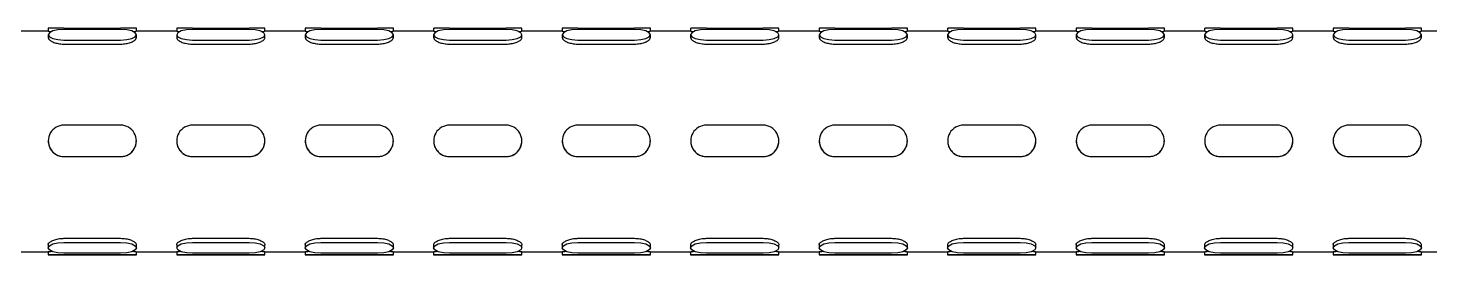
# Model space of a CAD drawing. Extents: x 0 to 951, y -2 to 427.
# Drawn here: x 181.57 to 209.39, y 245.29 to 249.79 of the extents above; entities that cross this region are included whole.
import ezdxf

# ---------------------------------------------------------------- set-up
doc = ezdxf.new("R2010")
doc.units = 0
doc.header["$LTSCALE"] = 23.1
doc.header["$MEASUREMENT"] = 0
doc.layers.get('0').update_dxf_attribs({"linetype": 'CONTINUOUS'})

msp = doc.modelspace()

# ---------------------------------------------------------------- linework, layer by layer
at = {"color": 7, "linetype": 'Continuous', "lineweight": 25}
for p, q in [((181.973, 249.73), (181.165, 249.73)), ((181.969, 249.793), (181.969, 249.729)), ((181.969, 249.661), (181.969, 249.602)), ((182.282, 249.794), (183.407, 249.794)), ((183.407, 249.766), (182.282, 249.766)), ((182.282, 249.556), (183.407, 249.556)), ((184.523, 249.73), (183.715, 249.73)), ((183.719, 249.729), (183.719, 249.793)), ((183.719, 249.602), (183.719, 249.661)), ((184.519, 249.793), (184.519, 249.729)), ((184.519, 249.661), (184.519, 249.602)), ((184.832, 249.794), (185.957, 249.794)), ((185.957, 249.766), (184.832, 249.766)), ((184.832, 249.556), (185.957, 249.556)), ((187.073, 249.73), (186.265, 249.73)), ((186.269, 249.729), (186.269, 249.793)), ((186.269, 249.602), (186.269, 249.661)), ((187.069, 249.793), (187.069, 249.729)), ((187.069, 249.661), (187.069, 249.602)), ((187.382, 249.794), (188.507, 249.794)), ((188.507, 249.766), (187.382, 249.766)), ((187.382, 249.556), (188.507, 249.556)), ((189.623, 249.73), (188.815, 249.73)), ((188.819, 249.729), (188.819, 249.793)), ((188.819, 249.602), (188.819, 249.661)), ((189.619, 249.793), (189.619, 249.729)), ((189.619, 249.661), (189.619, 249.602)), ((189.932, 249.794), (191.057, 249.794)), ((191.057, 249.766), (189.932, 249.766)), ((189.932, 249.556), (191.057, 249.556)), ((192.173, 249.73), (191.365, 249.73)), ((191.369, 249.729), (191.369, 249.793)), ((191.369, 249.602), (191.369, 249.661)), ((192.169, 249.793), (192.169, 249.729)), ((192.169, 249.661), (192.169, 249.602)), ((192.482, 249.794), (193.607, 249.794)), ((193.607, 249.766), (192.482, 249.766)), ((192.482, 249.556), (193.607, 249.556)), ((194.723, 249.73), (193.915, 249.73)), ((193.919, 249.729), (193.919, 249.793)), ((193.919, 249.602), (193.919, 249.661)), ((194.719, 249.793), (194.719, 249.729)), ((194.719, 249.661), (194.719, 249.602)), ((195.032, 249.794), (196.157, 249.794)), ((196.157, 249.766), (195.032, 249.766)), ((195.032, 249.556), (196.157, 249.556)), ((197.273, 249.73), (196.465, 249.73)), ((196.469, 249.729), (196.469, 249.793)), ((196.469, 249.602), (196.469, 249.661)), ((197.269, 249.793), (197.269, 249.729)), ((197.269, 249.661), (197.269, 249.602)), ((197.582, 249.794), (198.707, 249.794)), ((198.707, 249.766), (197.582, 249.766)), ((197.582, 249.556), (198.707, 249.556)), ((199.823, 249.73), (199.015, 249.73)), ((199.019, 249.729), (199.019, 249.793)), ((199.019, 249.602), (199.019, 249.661)), ((199.819, 249.793), (199.819, 249.729)), ((199.819, 249.661), (199.819, 249.602)), ((200.132, 249.794), (201.257, 249.794)), ((201.257, 249.766), (200.132, 249.766)), ((200.132, 249.556), (201.257, 249.556)), ((202.373, 249.73), (201.565, 249.73)), ((201.569, 249.729), (201.569, 249.793)), ((201.569, 249.602), (201.569, 249.661)), ((202.369, 249.793), (202.369, 249.729)), ((202.369, 249.661), (202.369, 249.602)), ((202.682, 249.794), (203.807, 249.794)), ((203.807, 249.766), (202.682, 249.766)), ((202.682, 249.556), (203.807, 249.556)), ((204.923, 249.73), (204.115, 249.73)), ((204.119, 249.729), (204.119, 249.793)), ((204.119, 249.602), (204.119, 249.661)), ((204.919, 249.793), (204.919, 249.729)), ((204.919, 249.661), (204.919, 249.602)), ((205.232, 249.794), (206.357, 249.794)), ((206.357, 249.766), (205.232, 249.766)), ((205.232, 249.556), (206.357, 249.556)), ((207.473, 249.73), (206.665, 249.73)), ((206.669, 249.729), (206.669, 249.793)), ((206.669, 249.602), (206.669, 249.661)), ((207.469, 249.793), (207.469, 249.729)), ((207.469, 249.661), (207.469, 249.602)), ((207.782, 249.794), (208.907, 249.794)), ((208.907, 249.766), (207.782, 249.766)), ((207.782, 249.556), (208.907, 249.556)), ((210.023, 249.73), (209.215, 249.73)), ((209.219, 249.729), (209.219, 249.793)), ((209.219, 249.602), (209.219, 249.661)), ((182.282, 249.476), (183.407, 249.476)), ((184.832, 249.476), (185.957, 249.476)), ((187.382, 249.476), (188.507, 249.476)), ((189.932, 249.476), (191.057, 249.476)), ((192.482, 249.476), (193.607, 249.476)), ((195.032, 249.476), (196.157, 249.476)), ((197.582, 249.476), (198.707, 249.476)), ((200.132, 249.476), (201.257, 249.476)), ((202.682, 249.476), (203.807, 249.476)), ((205.232, 249.476), (206.357, 249.476)), ((207.782, 249.476), (208.907, 249.476)), ((183.407, 247.868), (182.282, 247.868)), ((185.957, 247.868), (184.832, 247.868)), ((188.507, 247.868), (187.382, 247.868)), ((191.057, 247.868), (189.932, 247.868)), ((193.607, 247.868), (192.482, 247.868)), ((196.157, 247.868), (195.032, 247.868)), ((198.707, 247.868), (197.582, 247.868)), ((201.257, 247.868), (200.132, 247.868)), ((203.807, 247.868), (202.682, 247.868)), ((206.357, 247.868), (205.232, 247.868)), ((208.907, 247.868), (207.782, 247.868)), ((181.969, 247.555), (181.969, 247.555)), ((183.719, 247.555), (183.719, 247.555)), ((184.519, 247.555), (184.519, 247.555)), ((186.269, 247.555), (186.269, 247.555)), ((187.069, 247.555), (187.069, 247.555)), ((188.819, 247.555), (188.819, 247.555)), ((189.619, 247.555), (189.619, 247.555)), ((191.369, 247.555), (191.369, 247.555)), ((192.169, 247.555), (192.169, 247.555)), ((193.919, 247.555), (193.919, 247.555)), ((194.719, 247.555), (194.719, 247.555)), ((196.469, 247.555), (196.469, 247.555)), ((197.269, 247.555), (197.269, 247.555)), ((199.019, 247.555), (199.019, 247.555)), ((199.819, 247.555), (199.819, 247.555)), ((201.569, 247.555), (201.569, 247.555)), ((202.369, 247.555), (202.369, 247.555)), ((204.119, 247.555), (204.119, 247.555)), ((204.919, 247.555), (204.919, 247.555)), ((206.669, 247.555), (206.669, 247.555)), ((207.469, 247.555), (207.469, 247.555)), ((209.219, 247.555), (209.219, 247.555)), ((182.282, 247.243), (183.407, 247.243)), ((182.282, 247.242), (183.407, 247.242)), ((184.832, 247.243), (185.957, 247.243)), ((184.832, 247.242), (185.957, 247.242)), ((187.382, 247.243), (188.507, 247.243)), ((187.382, 247.242), (188.507, 247.242)), ((189.932, 247.243), (191.057, 247.243)), ((189.932, 247.242), (191.057, 247.242)), ((192.482, 247.243), (193.607, 247.243)), ((192.482, 247.242), (193.607, 247.242)), ((195.032, 247.243), (196.157, 247.243)), ((195.032, 247.242), (196.157, 247.242)), ((197.582, 247.243), (198.707, 247.243)), ((197.582, 247.242), (198.707, 247.242)), ((200.132, 247.243), (201.257, 247.243)), ((200.132, 247.242), (201.257, 247.242)), ((202.682, 247.243), (203.807, 247.243)), ((202.682, 247.242), (203.807, 247.242)), ((205.232, 247.243), (206.357, 247.243)), ((205.232, 247.242), (206.357, 247.242)), ((207.782, 247.243), (208.907, 247.243)), ((207.782, 247.242), (208.907, 247.242)), ((181.969, 245.492), (181.969, 245.433)), ((182.282, 245.621), (183.407, 245.621)), ((182.282, 245.541), (183.407, 245.541)), ((183.719, 245.433), (183.719, 245.492)), ((184.519, 245.492), (184.519, 245.433)), ((184.832, 245.621), (185.957, 245.621)), ((184.832, 245.541), (185.957, 245.541)), ((186.269, 245.433), (186.269, 245.492)), ((187.069, 245.492), (187.069, 245.433)), ((187.382, 245.621), (188.507, 245.621)), ((187.382, 245.541), (188.507, 245.541)), ((188.819, 245.433), (188.819, 245.492)), ((189.619, 245.492), (189.619, 245.433)), ((189.932, 245.621), (191.057, 245.621)), ((189.932, 245.541), (191.057, 245.541)), ((191.369, 245.433), (191.369, 245.492)), ((192.169, 245.492), (192.169, 245.433)), ((192.482, 245.621), (193.607, 245.621)), ((192.482, 245.541), (193.607, 245.541)), ((193.919, 245.433), (193.919, 245.492)), ((194.719, 245.492), (194.719, 245.433)), ((195.032, 245.621), (196.157, 245.621)), ((195.032, 245.541), (196.157, 245.541)), ((196.469, 245.433), (196.469, 245.492)), ((197.269, 245.492), (197.269, 245.433)), ((197.582, 245.621), (198.707, 245.621)), ((197.582, 245.541), (198.707, 245.541)), ((199.019, 245.433), (199.019, 245.492)), ((199.819, 245.492), (199.819, 245.433)), ((200.132, 245.621), (201.257, 245.621)), ((200.132, 245.541), (201.257, 245.541)), ((201.569, 245.433), (201.569, 245.492)), ((202.369, 245.492), (202.369, 245.433)), ((202.682, 245.621), (203.807, 245.621)), ((202.682, 245.541), (203.807, 245.541)), ((204.119, 245.433), (204.119, 245.492)), ((204.919, 245.492), (204.919, 245.433)), ((205.232, 245.621), (206.357, 245.621)), ((205.232, 245.541), (206.357, 245.541)), ((206.669, 245.433), (206.669, 245.492)), ((207.469, 245.492), (207.469, 245.433)), ((207.782, 245.621), (208.907, 245.621)), ((207.782, 245.541), (208.907, 245.541)), ((209.219, 245.433), (209.219, 245.492)), ((181.166, 245.355), (181.974, 245.355)), ((181.969, 245.356), (181.969, 245.293)), ((183.407, 245.324), (182.282, 245.324)), ((182.282, 245.294), (183.407, 245.294)), ((183.407, 245.291), (182.282, 245.291)), ((183.716, 245.355), (184.524, 245.355)), ((183.719, 245.293), (183.719, 245.356)), ((184.519, 245.356), (184.519, 245.293)), ((185.957, 245.324), (184.832, 245.324)), ((184.832, 245.294), (185.957, 245.294)), ((185.957, 245.291), (184.832, 245.291)), ((186.266, 245.355), (187.074, 245.355)), ((186.269, 245.293), (186.269, 245.356)), ((187.069, 245.356), (187.069, 245.293)), ((188.507, 245.324), (187.382, 245.324)), ((187.382, 245.294), (188.507, 245.294)), ((188.507, 245.291), (187.382, 245.291)), ((188.816, 245.355), (189.624, 245.355)), ((188.819, 245.293), (188.819, 245.356)), ((189.619, 245.356), (189.619, 245.293)), ((191.057, 245.324), (189.932, 245.324)), ((189.932, 245.294), (191.057, 245.294)), ((191.057, 245.291), (189.932, 245.291)), ((191.366, 245.355), (192.174, 245.355)), ((191.369, 245.293), (191.369, 245.356)), ((192.169, 245.356), (192.169, 245.293)), ((193.607, 245.324), (192.482, 245.324)), ((192.482, 245.294), (193.607, 245.294)), ((193.607, 245.291), (192.482, 245.291)), ((193.916, 245.355), (194.724, 245.355)), ((193.919, 245.293), (193.919, 245.356)), ((194.719, 245.356), (194.719, 245.293)), ((196.157, 245.324), (195.032, 245.324)), ((195.032, 245.294), (196.157, 245.294)), ((196.157, 245.291), (195.032, 245.291)), ((196.466, 245.355), (197.274, 245.355)), ((196.469, 245.293), (196.469, 245.356)), ((197.269, 245.356), (197.269, 245.293)), ((198.707, 245.324), (197.582, 245.324)), ((197.582, 245.294), (198.707, 245.294)), ((198.707, 245.291), (197.582, 245.291)), ((199.016, 245.355), (199.824, 245.355)), ((199.019, 245.293), (199.019, 245.356)), ((199.819, 245.356), (199.819, 245.293)), ((201.257, 245.324), (200.132, 245.324)), ((200.132, 245.294), (201.257, 245.294)), ((201.257, 245.291), (200.132, 245.291)), ((201.566, 245.355), (202.374, 245.355)), ((201.569, 245.293), (201.569, 245.356)), ((202.369, 245.356), (202.369, 245.293)), ((203.807, 245.324), (202.682, 245.324)), ((202.682, 245.294), (203.807, 245.294)), ((203.807, 245.291), (202.682, 245.291)), ((204.116, 245.355), (204.924, 245.355)), ((204.119, 245.293), (204.119, 245.356)), ((204.919, 245.356), (204.919, 245.293)), ((206.357, 245.324), (205.232, 245.324)), ((205.232, 245.294), (206.357, 245.294)), ((206.357, 245.291), (205.232, 245.291)), ((206.666, 245.355), (207.474, 245.355)), ((206.669, 245.293), (206.669, 245.356)), ((207.469, 245.356), (207.469, 245.293)), ((208.907, 245.324), (207.782, 245.324)), ((207.782, 245.294), (208.907, 245.294)), ((208.907, 245.291), (207.782, 245.291)), ((209.216, 245.355), (210.024, 245.355)), ((209.219, 245.293), (209.219, 245.356))]:
    msp.add_line(p, q, dxfattribs=at)
at = {"color": 7, "linetype": 'Continuous', "lineweight": 25, "flags": 128}
for points in [[(182.282, 249.766), (182.162, 249.758), (182.061, 249.736), (181.993, 249.702), (181.969, 249.661), (181.993, 249.621), (182.061, 249.587), (182.162, 249.564), (182.282, 249.556)], [(183.407, 249.556), (183.527, 249.564), (183.628, 249.587), (183.696, 249.621), (183.719, 249.661), (183.696, 249.702), (183.628, 249.736), (183.527, 249.758), (183.407, 249.766)], [(184.832, 249.766), (184.712, 249.758), (184.611, 249.736), (184.543, 249.702), (184.519, 249.661), (184.543, 249.621), (184.611, 249.587), (184.712, 249.564), (184.832, 249.556)], [(185.957, 249.556), (186.077, 249.564), (186.178, 249.587), (186.246, 249.621), (186.269, 249.661), (186.246, 249.702), (186.178, 249.736), (186.077, 249.758), (185.957, 249.766)], [(187.382, 249.766), (187.262, 249.758), (187.161, 249.736), (187.093, 249.702), (187.069, 249.661), (187.093, 249.621), (187.161, 249.587), (187.262, 249.564), (187.382, 249.556)], [(188.507, 249.556), (188.627, 249.564), (188.728, 249.587), (188.796, 249.621), (188.819, 249.661), (188.796, 249.702), (188.728, 249.736), (188.627, 249.758), (188.507, 249.766)], [(189.932, 249.766), (189.812, 249.758), (189.711, 249.736), (189.643, 249.702), (189.619, 249.661), (189.643, 249.621), (189.711, 249.587), (189.812, 249.564), (189.932, 249.556)], [(191.057, 249.556), (191.177, 249.564), (191.278, 249.587), (191.346, 249.621), (191.369, 249.661), (191.346, 249.702), (191.278, 249.736), (191.177, 249.758), (191.057, 249.766)], [(192.482, 249.766), (192.362, 249.758), (192.261, 249.736), (192.193, 249.702), (192.169, 249.661), (192.193, 249.621), (192.261, 249.587), (192.362, 249.564), (192.482, 249.556)], [(193.607, 249.556), (193.727, 249.564), (193.828, 249.587), (193.896, 249.621), (193.919, 249.661), (193.896, 249.702), (193.828, 249.736), (193.727, 249.758), (193.607, 249.766)], [(195.032, 249.766), (194.912, 249.758), (194.811, 249.736), (194.743, 249.702), (194.719, 249.661), (194.743, 249.621), (194.811, 249.587), (194.912, 249.564), (195.032, 249.556)], [(196.157, 249.556), (196.277, 249.564), (196.378, 249.587), (196.446, 249.621), (196.469, 249.661), (196.446, 249.702), (196.378, 249.736), (196.277, 249.758), (196.157, 249.766)], [(197.582, 249.766), (197.462, 249.758), (197.361, 249.736), (197.293, 249.702), (197.269, 249.661), (197.293, 249.621), (197.361, 249.587), (197.462, 249.564), (197.582, 249.556)], [(198.707, 249.556), (198.827, 249.564), (198.928, 249.587), (198.996, 249.621), (199.019, 249.661), (198.996, 249.702), (198.928, 249.736), (198.827, 249.758), (198.707, 249.766)], [(200.132, 249.766), (200.012, 249.758), (199.911, 249.736), (199.843, 249.702), (199.819, 249.661), (199.843, 249.621), (199.911, 249.587), (200.012, 249.564), (200.132, 249.556)], [(201.257, 249.556), (201.377, 249.564), (201.478, 249.587), (201.546, 249.621), (201.569, 249.661), (201.546, 249.702), (201.478, 249.736), (201.377, 249.758), (201.257, 249.766)], [(202.682, 249.766), (202.562, 249.758), (202.461, 249.736), (202.393, 249.702), (202.369, 249.661), (202.393, 249.621), (202.461, 249.587), (202.562, 249.564), (202.682, 249.556)], [(203.807, 249.556), (203.927, 249.564), (204.028, 249.587), (204.096, 249.621), (204.119, 249.661), (204.096, 249.702), (204.028, 249.736), (203.927, 249.758), (203.807, 249.766)], [(205.232, 249.766), (205.112, 249.758), (205.011, 249.736), (204.943, 249.702), (204.919, 249.661), (204.943, 249.621), (205.011, 249.587), (205.112, 249.564), (205.232, 249.556)], [(206.357, 249.556), (206.477, 249.564), (206.578, 249.587), (206.646, 249.621), (206.669, 249.661), (206.646, 249.702), (206.578, 249.736), (206.477, 249.758), (206.357, 249.766)], [(207.782, 249.766), (207.662, 249.758), (207.561, 249.736), (207.493, 249.702), (207.469, 249.661), (207.493, 249.621), (207.561, 249.587), (207.662, 249.564), (207.782, 249.556)], [(208.907, 249.556), (209.027, 249.564), (209.128, 249.587), (209.196, 249.621), (209.219, 249.661), (209.196, 249.702), (209.128, 249.736), (209.027, 249.758), (208.907, 249.766)], [(182.282, 245.324), (182.162, 245.332), (182.061, 245.356), (181.993, 245.391), (181.969, 245.433), (181.993, 245.474), (182.061, 245.509), (182.162, 245.533), (182.282, 245.541)], [(183.407, 245.541), (183.527, 245.533), (183.628, 245.509), (183.696, 245.474), (183.719, 245.433), (183.696, 245.391), (183.628, 245.356), (183.527, 245.332), (183.407, 245.324)], [(184.832, 245.324), (184.712, 245.332), (184.611, 245.356), (184.543, 245.391), (184.519, 245.433), (184.543, 245.474), (184.611, 245.509), (184.712, 245.533), (184.832, 245.541)], [(185.957, 245.541), (186.077, 245.533), (186.178, 245.509), (186.246, 245.474), (186.269, 245.433), (186.246, 245.391), (186.178, 245.356), (186.077, 245.332), (185.957, 245.324)], [(187.382, 245.324), (187.262, 245.332), (187.161, 245.356), (187.093, 245.391), (187.069, 245.433), (187.093, 245.474), (187.161, 245.509), (187.262, 245.533), (187.382, 245.541)], [(188.507, 245.541), (188.627, 245.533), (188.728, 245.509), (188.796, 245.474), (188.819, 245.433), (188.796, 245.391), (188.728, 245.356), (188.627, 245.332), (188.507, 245.324)], [(189.932, 245.324), (189.812, 245.332), (189.711, 245.356), (189.643, 245.391), (189.619, 245.433), (189.643, 245.474), (189.711, 245.509), (189.812, 245.533), (189.932, 245.541)], [(191.057, 245.541), (191.177, 245.533), (191.278, 245.509), (191.346, 245.474), (191.369, 245.433), (191.346, 245.391), (191.278, 245.356), (191.177, 245.332), (191.057, 245.324)], [(192.482, 245.324), (192.362, 245.332), (192.261, 245.356), (192.193, 245.391), (192.169, 245.433), (192.193, 245.474), (192.261, 245.509), (192.362, 245.533), (192.482, 245.541)], [(193.607, 245.541), (193.727, 245.533), (193.828, 245.509), (193.896, 245.474), (193.919, 245.433), (193.896, 245.391), (193.828, 245.356), (193.727, 245.332), (193.607, 245.324)], [(195.032, 245.324), (194.912, 245.332), (194.811, 245.356), (194.743, 245.391), (194.719, 245.433), (194.743, 245.474), (194.811, 245.509), (194.912, 245.533), (195.032, 245.541)], [(196.157, 245.541), (196.277, 245.533), (196.378, 245.509), (196.446, 245.474), (196.469, 245.433), (196.446, 245.391), (196.378, 245.356), (196.277, 245.332), (196.157, 245.324)], [(197.582, 245.324), (197.462, 245.332), (197.361, 245.356), (197.293, 245.391), (197.269, 245.433), (197.293, 245.474), (197.361, 245.509), (197.462, 245.533), (197.582, 245.541)], [(198.707, 245.541), (198.827, 245.533), (198.928, 245.509), (198.996, 245.474), (199.019, 245.433), (198.996, 245.391), (198.928, 245.356), (198.827, 245.332), (198.707, 245.324)], [(200.132, 245.324), (200.012, 245.332), (199.911, 245.356), (199.843, 245.391), (199.819, 245.433), (199.843, 245.474), (199.911, 245.509), (200.012, 245.533), (200.132, 245.541)], [(201.257, 245.541), (201.377, 245.533), (201.478, 245.509), (201.546, 245.474), (201.569, 245.433), (201.546, 245.391), (201.478, 245.356), (201.377, 245.332), (201.257, 245.324)], [(202.682, 245.324), (202.562, 245.332), (202.461, 245.356), (202.393, 245.391), (202.369, 245.433), (202.393, 245.474), (202.461, 245.509), (202.562, 245.533), (202.682, 245.541)], [(203.807, 245.541), (203.927, 245.533), (204.028, 245.509), (204.096, 245.474), (204.119, 245.433), (204.096, 245.391), (204.028, 245.356), (203.927, 245.332), (203.807, 245.324)], [(205.232, 245.324), (205.112, 245.332), (205.011, 245.356), (204.943, 245.391), (204.919, 245.433), (204.943, 245.474), (205.011, 245.509), (205.112, 245.533), (205.232, 245.541)], [(206.357, 245.541), (206.477, 245.533), (206.578, 245.509), (206.646, 245.474), (206.669, 245.433), (206.646, 245.391), (206.578, 245.356), (206.477, 245.332), (206.357, 245.324)], [(207.782, 245.324), (207.662, 245.332), (207.561, 245.356), (207.493, 245.391), (207.469, 245.433), (207.493, 245.474), (207.561, 245.509), (207.662, 245.533), (207.782, 245.541)], [(208.907, 245.541), (209.027, 245.533), (209.128, 245.509), (209.196, 245.474), (209.219, 245.433), (209.196, 245.391), (209.128, 245.356), (209.027, 245.332), (208.907, 245.324)], [(182.282, 245.291), (182.162, 245.291), (182.061, 245.291), (181.993, 245.292), (181.969, 245.293), (181.993, 245.293), (182.061, 245.294), (182.162, 245.294), (182.282, 245.294)], [(183.407, 245.294), (183.527, 245.294), (183.628, 245.294), (183.696, 245.293), (183.719, 245.293), (183.696, 245.292), (183.628, 245.291), (183.527, 245.291), (183.407, 245.291)], [(184.832, 245.291), (184.712, 245.291), (184.611, 245.291), (184.543, 245.292), (184.519, 245.293), (184.543, 245.293), (184.611, 245.294), (184.712, 245.294), (184.832, 245.294)], [(185.957, 245.294), (186.077, 245.294), (186.178, 245.294), (186.246, 245.293), (186.269, 245.293), (186.246, 245.292), (186.178, 245.291), (186.077, 245.291), (185.957, 245.291)], [(187.382, 245.291), (187.262, 245.291), (187.161, 245.291), (187.093, 245.292), (187.069, 245.293), (187.093, 245.293), (187.161, 245.294), (187.262, 245.294), (187.382, 245.294)], [(188.507, 245.294), (188.627, 245.294), (188.728, 245.294), (188.796, 245.293), (188.819, 245.293), (188.796, 245.292), (188.728, 245.291), (188.627, 245.291), (188.507, 245.291)], [(189.932, 245.291), (189.812, 245.291), (189.711, 245.291), (189.643, 245.292), (189.619, 245.293), (189.643, 245.293), (189.711, 245.294), (189.812, 245.294), (189.932, 245.294)], [(191.057, 245.294), (191.177, 245.294), (191.278, 245.294), (191.346, 245.293), (191.369, 245.293), (191.346, 245.292), (191.278, 245.291), (191.177, 245.291), (191.057, 245.291)], [(192.482, 245.291), (192.362, 245.291), (192.261, 245.291), (192.193, 245.292), (192.169, 245.293), (192.193, 245.293), (192.261, 245.294), (192.362, 245.294), (192.482, 245.294)], [(193.607, 245.294), (193.727, 245.294), (193.828, 245.294), (193.896, 245.293), (193.919, 245.293), (193.896, 245.292), (193.828, 245.291), (193.727, 245.291), (193.607, 245.291)], [(195.032, 245.291), (194.912, 245.291), (194.811, 245.291), (194.743, 245.292), (194.719, 245.293), (194.743, 245.293), (194.811, 245.294), (194.912, 245.294), (195.032, 245.294)], [(196.157, 245.294), (196.277, 245.294), (196.378, 245.294), (196.446, 245.293), (196.469, 245.293), (196.446, 245.292), (196.378, 245.291), (196.277, 245.291), (196.157, 245.291)], [(197.582, 245.291), (197.462, 245.291), (197.361, 245.291), (197.293, 245.292), (197.269, 245.293), (197.293, 245.293), (197.361, 245.294), (197.462, 245.294), (197.582, 245.294)], [(198.707, 245.294), (198.827, 245.294), (198.928, 245.294), (198.996, 245.293), (199.019, 245.293), (198.996, 245.292), (198.928, 245.291), (198.827, 245.291), (198.707, 245.291)], [(200.132, 245.291), (200.012, 245.291), (199.911, 245.291), (199.843, 245.292), (199.819, 245.293), (199.843, 245.293), (199.911, 245.294), (200.012, 245.294), (200.132, 245.294)], [(201.257, 245.294), (201.377, 245.294), (201.478, 245.294), (201.546, 245.293), (201.569, 245.293), (201.546, 245.292), (201.478, 245.291), (201.377, 245.291), (201.257, 245.291)], [(202.682, 245.291), (202.562, 245.291), (202.461, 245.291), (202.393, 245.292), (202.369, 245.293), (202.393, 245.293), (202.461, 245.294), (202.562, 245.294), (202.682, 245.294)], [(203.807, 245.294), (203.927, 245.294), (204.028, 245.294), (204.096, 245.293), (204.119, 245.293), (204.096, 245.292), (204.028, 245.291), (203.927, 245.291), (203.807, 245.291)], [(205.232, 245.291), (205.112, 245.291), (205.011, 245.291), (204.943, 245.292), (204.919, 245.293), (204.943, 245.293), (205.011, 245.294), (205.112, 245.294), (205.232, 245.294)], [(206.357, 245.294), (206.477, 245.294), (206.578, 245.294), (206.646, 245.293), (206.669, 245.293), (206.646, 245.292), (206.578, 245.291), (206.477, 245.291), (206.357, 245.291)], [(207.782, 245.291), (207.662, 245.291), (207.561, 245.291), (207.493, 245.292), (207.469, 245.293), (207.493, 245.293), (207.561, 245.294), (207.662, 245.294), (207.782, 245.294)], [(208.907, 245.294), (209.027, 245.294), (209.128, 245.294), (209.196, 245.293), (209.219, 245.293), (209.196, 245.292), (209.128, 245.291), (209.027, 245.291), (208.907, 245.291)]]:
    msp.add_lwpolyline(points, dxfattribs=at)
at = {"color": 7, "linetype": 'Continuous', "lineweight": 25}
for centre, radius, start, end in [((182.204, 236.167), 13.628, 89.6716, 90.9855), ((183.485, 236.168), 13.627, 89.0145, 90.3285), ((184.754, 236.168), 13.627, 89.6715, 90.9855), ((186.035, 236.167), 13.627, 89.0145, 90.3284), ((187.304, 236.167), 13.627, 89.6716, 90.9855), ((188.585, 236.168), 13.627, 89.0145, 90.3285), ((189.854, 236.168), 13.627, 89.6715, 90.9855), ((191.135, 236.167), 13.627, 89.0145, 90.3284), ((192.404, 236.167), 13.627, 89.6716, 90.9855), ((193.685, 236.168), 13.627, 89.0145, 90.3285), ((194.954, 236.168), 13.627, 89.6715, 90.9855), ((196.235, 236.167), 13.628, 89.0145, 90.3284), ((197.504, 236.168), 13.627, 89.6715, 90.9855), ((198.785, 236.168), 13.627, 89.0145, 90.3285), ((200.054, 236.167), 13.627, 89.6716, 90.9855), ((201.335, 236.168), 13.627, 89.0145, 90.3285), ((202.604, 236.168), 13.627, 89.6715, 90.9855), ((203.885, 236.169), 13.626, 89.0144, 90.3285), ((205.154, 236.169), 13.626, 89.6715, 90.9856), ((206.435, 236.167), 13.628, 89.0145, 90.3284), ((207.704, 236.167), 13.627, 89.6716, 90.9855), ((208.985, 236.167), 13.627, 89.0145, 90.3284), ((182.282, 247.555), 0.312, 89.9988, 270.0012), ((183.407, 247.555), 0.312, 269.999, 90.001), ((184.832, 247.555), 0.312, 89.9994, 270.0006), ((185.957, 247.555), 0.312, 269.9994, 90.0006), ((187.382, 247.555), 0.312, 89.9994, 270.0006), ((188.507, 247.555), 0.312, 269.999, 90.001), ((189.932, 247.555), 0.312, 89.999, 270.001), ((191.057, 247.555), 0.312, 269.9994, 90.0006), ((192.482, 247.555), 0.312, 89.9994, 270.0006), ((193.607, 247.555), 0.312, 269.9994, 90.0006), ((195.032, 247.555), 0.312, 89.999, 270.001), ((196.157, 247.555), 0.312, 269.9988, 90.0012), ((197.582, 247.555), 0.312, 89.9994, 270.0006), ((198.707, 247.555), 0.312, 269.9994, 90.0006), ((200.132, 247.555), 0.312, 89.9994, 270.0006), ((201.257, 247.555), 0.312, 269.999, 90.001), ((202.682, 247.555), 0.312, 89.999, 270.001), ((203.807, 247.555), 0.312, 269.9985, 90.0015), ((205.232, 247.555), 0.312, 89.9985, 270.0015), ((206.357, 247.555), 0.312, 269.9994, 90.0006), ((207.782, 247.555), 0.312, 89.9994, 270.0006), ((208.907, 247.555), 0.312, 269.9994, 90.0006)]:
    msp.add_arc(centre, radius, start, end, dxfattribs=at)
for points, knots in [([(181.973, 249.73), (181.972, 249.73), (181.969, 249.731), (181.989, 249.728), (182.023, 249.724), (182.035, 249.723)], [0, 0, 0, 0, 0.117764, 0.670493, 1, 1, 1, 1]), ([(181.973, 249.602), (181.972, 249.598), (181.968, 249.583), (181.996, 249.553), (182.055, 249.517), (182.142, 249.489), (182.223, 249.477), (182.27, 249.476), (182.282, 249.476)], [0, 0, 0, 0, 0.070496, 0.28295, 0.496153, 0.711249, 0.926475, 1, 1, 1, 1]), ([(183.407, 249.476), (183.442, 249.478), (183.512, 249.481), (183.605, 249.506), (183.675, 249.539), (183.716, 249.574), (183.716, 249.594), (183.716, 249.602)], [0, 0, 0, 0, 0.213249, 0.426443, 0.641013, 0.856495, 1, 1, 1, 1]), ([(183.653, 249.723), (183.659, 249.723), (183.69, 249.726), (183.714, 249.73), (183.715, 249.73), (183.715, 249.729)], [0, 0, 0, 0, 0.1446506, 0.6983764, 1, 1, 1, 1]), ([(184.523, 249.73), (184.522, 249.73), (184.519, 249.731), (184.539, 249.728), (184.573, 249.724), (184.585, 249.723)], [0, 0, 0, 0, 0.117763, 0.670485, 1, 1, 1, 1]), ([(184.523, 249.602), (184.522, 249.598), (184.518, 249.583), (184.546, 249.553), (184.605, 249.517), (184.692, 249.489), (184.773, 249.477), (184.82, 249.476), (184.832, 249.476)], [0, 0, 0, 0, 0.070496, 0.28295, 0.496154, 0.711256, 0.926475, 1, 1, 1, 1]), ([(185.957, 249.476), (185.992, 249.478), (186.062, 249.481), (186.155, 249.506), (186.225, 249.539), (186.266, 249.574), (186.266, 249.594), (186.266, 249.602)], [0, 0, 0, 0, 0.21325, 0.426445, 0.641011, 0.856495, 1, 1, 1, 1]), ([(186.203, 249.723), (186.209, 249.723), (186.24, 249.726), (186.264, 249.73), (186.265, 249.73), (186.265, 249.729)], [0, 0, 0, 0, 0.1446506, 0.6983764, 1, 1, 1, 1]), ([(187.073, 249.73), (187.072, 249.73), (187.069, 249.731), (187.089, 249.728), (187.123, 249.724), (187.135, 249.723)], [0, 0, 0, 0, 0.117763, 0.670483, 1, 1, 1, 1]), ([(187.073, 249.602), (187.072, 249.598), (187.068, 249.583), (187.096, 249.553), (187.155, 249.517), (187.242, 249.489), (187.323, 249.477), (187.37, 249.476), (187.382, 249.476)], [0, 0, 0, 0, 0.070496, 0.282949, 0.496158, 0.711254, 0.926475, 1, 1, 1, 1]), ([(188.507, 249.476), (188.542, 249.478), (188.612, 249.481), (188.705, 249.506), (188.775, 249.539), (188.816, 249.574), (188.816, 249.594), (188.816, 249.602)], [0, 0, 0, 0, 0.213249, 0.426443, 0.641013, 0.856495, 1, 1, 1, 1]), ([(188.753, 249.723), (188.759, 249.723), (188.79, 249.726), (188.814, 249.73), (188.815, 249.73), (188.815, 249.729)], [0, 0, 0, 0, 0.1446506, 0.6983764, 1, 1, 1, 1]), ([(189.623, 249.73), (189.622, 249.73), (189.619, 249.731), (189.639, 249.728), (189.673, 249.724), (189.685, 249.723)], [0, 0, 0, 0, 0.117763, 0.670485, 1, 1, 1, 1]), ([(189.623, 249.602), (189.622, 249.598), (189.618, 249.583), (189.646, 249.553), (189.705, 249.517), (189.792, 249.489), (189.873, 249.477), (189.92, 249.476), (189.932, 249.476)], [0, 0, 0, 0, 0.070496, 0.28295, 0.496154, 0.711256, 0.926475, 1, 1, 1, 1]), ([(191.057, 249.476), (191.092, 249.478), (191.162, 249.481), (191.255, 249.506), (191.325, 249.539), (191.366, 249.574), (191.366, 249.594), (191.366, 249.602)], [0, 0, 0, 0, 0.213243, 0.426445, 0.641011, 0.856495, 1, 1, 1, 1]), ([(191.303, 249.723), (191.309, 249.723), (191.34, 249.726), (191.364, 249.73), (191.365, 249.73), (191.365, 249.729)], [0, 0, 0, 0, 0.1446506, 0.6983764, 1, 1, 1, 1]), ([(192.173, 249.73), (192.172, 249.73), (192.169, 249.731), (192.189, 249.728), (192.223, 249.724), (192.235, 249.723)], [0, 0, 0, 0, 0.117763, 0.670483, 1, 1, 1, 1]), ([(192.173, 249.602), (192.172, 249.598), (192.168, 249.583), (192.196, 249.553), (192.255, 249.517), (192.342, 249.489), (192.423, 249.477), (192.47, 249.476), (192.482, 249.476)], [0, 0, 0, 0, 0.070496, 0.282948, 0.496153, 0.711255, 0.926475, 1, 1, 1, 1]), ([(193.607, 249.476), (193.642, 249.478), (193.712, 249.481), (193.805, 249.506), (193.875, 249.539), (193.916, 249.574), (193.916, 249.594), (193.916, 249.602)], [0, 0, 0, 0, 0.213249, 0.426443, 0.641013, 0.856495, 1, 1, 1, 1]), ([(193.853, 249.723), (193.859, 249.723), (193.89, 249.726), (193.914, 249.73), (193.915, 249.73), (193.915, 249.729)], [0, 0, 0, 0, 0.1446506, 0.6983764, 1, 1, 1, 1]), ([(194.723, 249.73), (194.722, 249.73), (194.719, 249.731), (194.739, 249.728), (194.773, 249.724), (194.785, 249.723)], [0, 0, 0, 0, 0.117764, 0.670493, 1, 1, 1, 1]), ([(194.723, 249.602), (194.722, 249.598), (194.718, 249.583), (194.746, 249.553), (194.805, 249.517), (194.892, 249.489), (194.973, 249.477), (195.02, 249.476), (195.032, 249.476)], [0, 0, 0, 0, 0.070496, 0.28295, 0.496154, 0.711256, 0.926475, 1, 1, 1, 1]), ([(196.157, 249.476), (196.192, 249.478), (196.262, 249.481), (196.355, 249.506), (196.425, 249.539), (196.466, 249.574), (196.466, 249.594), (196.466, 249.602)], [0, 0, 0, 0, 0.213249, 0.426443, 0.641013, 0.856495, 1, 1, 1, 1]), ([(196.403, 249.723), (196.409, 249.723), (196.44, 249.726), (196.464, 249.73), (196.465, 249.73), (196.465, 249.729)], [0, 0, 0, 0, 0.1446506, 0.6983764, 1, 1, 1, 1]), ([(197.273, 249.73), (197.272, 249.73), (197.269, 249.731), (197.289, 249.728), (197.323, 249.724), (197.335, 249.723)], [0, 0, 0, 0, 0.117763, 0.670485, 1, 1, 1, 1]), ([(197.273, 249.602), (197.272, 249.598), (197.268, 249.583), (197.296, 249.553), (197.355, 249.517), (197.442, 249.489), (197.523, 249.477), (197.57, 249.476), (197.582, 249.476)], [0, 0, 0, 0, 0.070496, 0.28295, 0.496154, 0.711256, 0.926475, 1, 1, 1, 1]), ([(198.707, 249.476), (198.742, 249.478), (198.812, 249.481), (198.905, 249.506), (198.975, 249.539), (199.016, 249.574), (199.016, 249.594), (199.016, 249.602)], [0, 0, 0, 0, 0.21325, 0.426445, 0.641011, 0.856495, 1, 1, 1, 1]), ([(198.953, 249.723), (198.959, 249.723), (198.989, 249.726), (199.014, 249.73), (199.015, 249.73), (199.015, 249.729)], [0, 0, 0, 0, 0.144639, 0.698372, 1, 1, 1, 1]), ([(199.823, 249.73), (199.822, 249.73), (199.819, 249.731), (199.839, 249.728), (199.873, 249.724), (199.885, 249.723)], [0, 0, 0, 0, 0.117764, 0.670493, 1, 1, 1, 1]), ([(199.823, 249.602), (199.822, 249.598), (199.818, 249.583), (199.846, 249.553), (199.905, 249.517), (199.992, 249.489), (200.073, 249.477), (200.12, 249.476), (200.132, 249.476)], [0, 0, 0, 0, 0.070497, 0.282952, 0.496157, 0.711254, 0.926482, 1, 1, 1, 1]), ([(201.257, 249.476), (201.292, 249.478), (201.362, 249.481), (201.455, 249.506), (201.525, 249.539), (201.566, 249.574), (201.566, 249.594), (201.566, 249.602)], [0, 0, 0, 0, 0.213249, 0.426443, 0.641013, 0.856495, 1, 1, 1, 1]), ([(201.503, 249.723), (201.509, 249.723), (201.54, 249.726), (201.564, 249.73), (201.565, 249.73), (201.565, 249.729)], [0, 0, 0, 0, 0.1446506, 0.6983764, 1, 1, 1, 1]), ([(202.373, 249.73), (202.372, 249.73), (202.369, 249.731), (202.389, 249.728), (202.423, 249.724), (202.435, 249.723)], [0, 0, 0, 0, 0.117763, 0.670485, 1, 1, 1, 1]), ([(202.373, 249.602), (202.372, 249.598), (202.368, 249.583), (202.396, 249.553), (202.455, 249.517), (202.542, 249.489), (202.623, 249.477), (202.67, 249.476), (202.682, 249.476)], [0, 0, 0, 0, 0.070496, 0.28295, 0.496154, 0.711256, 0.926475, 1, 1, 1, 1]), ([(203.807, 249.476), (203.842, 249.478), (203.912, 249.481), (204.005, 249.506), (204.075, 249.539), (204.116, 249.574), (204.116, 249.594), (204.116, 249.602)], [0, 0, 0, 0, 0.213248, 0.426447, 0.641016, 0.856497, 1, 1, 1, 1]), ([(204.053, 249.723), (204.059, 249.723), (204.09, 249.726), (204.114, 249.73), (204.115, 249.73), (204.115, 249.729)], [0, 0, 0, 0, 0.144662, 0.698381, 1, 1, 1, 1]), ([(204.923, 249.73), (204.922, 249.73), (204.919, 249.731), (204.939, 249.728), (204.973, 249.724), (204.985, 249.723)], [0, 0, 0, 0, 0.117764, 0.670495, 1, 1, 1, 1]), ([(204.923, 249.602), (204.922, 249.598), (204.918, 249.583), (204.946, 249.553), (205.005, 249.517), (205.092, 249.489), (205.173, 249.477), (205.22, 249.476), (205.232, 249.476)], [0, 0, 0, 0, 0.070496, 0.282951, 0.496155, 0.711249, 0.926475, 1, 1, 1, 1]), ([(206.357, 249.476), (206.392, 249.478), (206.462, 249.481), (206.555, 249.506), (206.625, 249.539), (206.666, 249.574), (206.666, 249.594), (206.666, 249.602)], [0, 0, 0, 0, 0.213236, 0.426438, 0.64101, 0.856495, 1, 1, 1, 1]), ([(206.603, 249.723), (206.609, 249.723), (206.64, 249.726), (206.664, 249.73), (206.665, 249.73), (206.665, 249.729)], [0, 0, 0, 0, 0.144662, 0.698381, 1, 1, 1, 1]), ([(207.473, 249.73), (207.472, 249.73), (207.469, 249.731), (207.489, 249.728), (207.523, 249.724), (207.535, 249.723)], [0, 0, 0, 0, 0.117763, 0.67049, 1, 1, 1, 1]), ([(207.473, 249.602), (207.472, 249.598), (207.468, 249.583), (207.496, 249.553), (207.555, 249.517), (207.642, 249.489), (207.723, 249.477), (207.77, 249.476), (207.782, 249.476)], [0, 0, 0, 0, 0.070496, 0.282948, 0.496152, 0.711248, 0.926475, 1, 1, 1, 1]), ([(208.907, 249.476), (208.942, 249.478), (209.012, 249.481), (209.105, 249.506), (209.175, 249.539), (209.216, 249.574), (209.216, 249.594), (209.216, 249.602)], [0, 0, 0, 0, 0.213251, 0.426439, 0.64101, 0.856494, 1, 1, 1, 1]), ([(209.153, 249.723), (209.159, 249.723), (209.19, 249.726), (209.214, 249.73), (209.215, 249.73), (209.215, 249.729)], [0, 0, 0, 0, 0.1446396, 0.6983732, 1, 1, 1, 1]), ([(181.973, 247.555), (181.972, 247.543), (181.968, 247.497), (181.996, 247.418), (182.055, 247.331), (182.142, 247.269), (182.223, 247.245), (182.27, 247.243), (182.282, 247.242)], [0, 0, 0, 0, 0.070496, 0.28295, 0.496153, 0.711249, 0.926475, 1, 1, 1, 1]), ([(183.407, 247.242), (183.442, 247.246), (183.512, 247.253), (183.605, 247.306), (183.675, 247.385), (183.716, 247.473), (183.716, 247.532), (183.716, 247.555)], [0, 0, 0, 0, 0.213249, 0.426443, 0.641013, 0.856495, 1, 1, 1, 1]), ([(184.523, 247.555), (184.522, 247.543), (184.518, 247.497), (184.546, 247.418), (184.605, 247.331), (184.692, 247.269), (184.773, 247.245), (184.82, 247.243), (184.832, 247.242)], [0, 0, 0, 0, 0.070496, 0.28295, 0.496154, 0.711255, 0.926475, 1, 1, 1, 1]), ([(185.957, 247.242), (185.992, 247.246), (186.062, 247.253), (186.155, 247.306), (186.225, 247.385), (186.266, 247.473), (186.266, 247.532), (186.266, 247.555)], [0, 0, 0, 0, 0.21325, 0.426445, 0.641011, 0.856495, 1, 1, 1, 1]), ([(187.073, 247.555), (187.072, 247.543), (187.068, 247.497), (187.096, 247.418), (187.155, 247.331), (187.242, 247.269), (187.323, 247.245), (187.37, 247.243), (187.382, 247.242)], [0, 0, 0, 0, 0.070496, 0.282949, 0.496158, 0.711254, 0.926475, 1, 1, 1, 1]), ([(188.507, 247.242), (188.542, 247.246), (188.612, 247.253), (188.705, 247.306), (188.775, 247.385), (188.816, 247.473), (188.816, 247.532), (188.816, 247.555)], [0, 0, 0, 0, 0.213249, 0.426443, 0.641013, 0.856495, 1, 1, 1, 1]), ([(189.623, 247.555), (189.622, 247.543), (189.618, 247.497), (189.646, 247.418), (189.705, 247.331), (189.792, 247.269), (189.873, 247.245), (189.92, 247.243), (189.932, 247.242)], [0, 0, 0, 0, 0.070496, 0.28295, 0.496154, 0.711255, 0.926475, 1, 1, 1, 1]), ([(191.057, 247.242), (191.092, 247.246), (191.162, 247.253), (191.255, 247.306), (191.325, 247.385), (191.366, 247.473), (191.366, 247.532), (191.366, 247.555)], [0, 0, 0, 0, 0.213243, 0.426444, 0.641011, 0.856494, 1, 1, 1, 1]), ([(192.173, 247.555), (192.172, 247.543), (192.168, 247.497), (192.196, 247.418), (192.255, 247.331), (192.342, 247.269), (192.423, 247.245), (192.47, 247.243), (192.482, 247.242)], [0, 0, 0, 0, 0.070496, 0.282948, 0.496153, 0.711255, 0.926475, 1, 1, 1, 1]), ([(193.607, 247.242), (193.642, 247.246), (193.712, 247.253), (193.805, 247.306), (193.875, 247.385), (193.916, 247.473), (193.916, 247.532), (193.916, 247.555)], [0, 0, 0, 0, 0.213249, 0.426443, 0.641013, 0.856495, 1, 1, 1, 1]), ([(194.723, 247.555), (194.722, 247.543), (194.718, 247.497), (194.746, 247.418), (194.805, 247.331), (194.892, 247.269), (194.973, 247.245), (195.02, 247.243), (195.032, 247.242)], [0, 0, 0, 0, 0.070496, 0.28295, 0.496154, 0.711255, 0.926475, 1, 1, 1, 1]), ([(196.157, 247.242), (196.192, 247.246), (196.262, 247.253), (196.355, 247.306), (196.425, 247.385), (196.466, 247.473), (196.466, 247.532), (196.466, 247.555)], [0, 0, 0, 0, 0.213249, 0.426443, 0.641013, 0.856495, 1, 1, 1, 1]), ([(197.273, 247.555), (197.272, 247.543), (197.268, 247.497), (197.296, 247.418), (197.355, 247.331), (197.442, 247.269), (197.523, 247.245), (197.57, 247.243), (197.582, 247.242)], [0, 0, 0, 0, 0.070496, 0.28295, 0.496154, 0.711255, 0.926475, 1, 1, 1, 1]), ([(198.707, 247.242), (198.742, 247.246), (198.812, 247.253), (198.905, 247.306), (198.975, 247.385), (199.016, 247.473), (199.016, 247.532), (199.016, 247.555)], [0, 0, 0, 0, 0.21325, 0.426445, 0.641011, 0.856495, 1, 1, 1, 1]), ([(199.823, 247.555), (199.822, 247.543), (199.818, 247.497), (199.846, 247.418), (199.905, 247.331), (199.992, 247.269), (200.073, 247.245), (200.12, 247.243), (200.132, 247.242)], [0, 0, 0, 0, 0.070497, 0.282952, 0.496157, 0.711254, 0.926482, 1, 1, 1, 1]), ([(201.257, 247.242), (201.292, 247.246), (201.362, 247.253), (201.455, 247.306), (201.525, 247.385), (201.566, 247.473), (201.566, 247.532), (201.566, 247.555)], [0, 0, 0, 0, 0.213249, 0.426443, 0.641013, 0.856495, 1, 1, 1, 1]), ([(202.373, 247.555), (202.372, 247.543), (202.368, 247.497), (202.396, 247.418), (202.455, 247.331), (202.542, 247.269), (202.623, 247.245), (202.67, 247.243), (202.682, 247.242)], [0, 0, 0, 0, 0.070496, 0.28295, 0.496154, 0.711255, 0.926475, 1, 1, 1, 1]), ([(203.807, 247.242), (203.842, 247.246), (203.912, 247.253), (204.005, 247.306), (204.075, 247.385), (204.116, 247.473), (204.116, 247.532), (204.116, 247.555)], [0, 0, 0, 0, 0.213248, 0.426447, 0.641016, 0.856497, 1, 1, 1, 1]), ([(204.923, 247.555), (204.922, 247.543), (204.918, 247.497), (204.946, 247.418), (205.005, 247.331), (205.092, 247.269), (205.173, 247.245), (205.22, 247.243), (205.232, 247.242)], [0, 0, 0, 0, 0.070496, 0.282951, 0.496154, 0.711249, 0.926475, 1, 1, 1, 1]), ([(206.357, 247.242), (206.392, 247.246), (206.462, 247.253), (206.555, 247.306), (206.625, 247.385), (206.666, 247.473), (206.666, 247.532), (206.666, 247.555)], [0, 0, 0, 0, 0.213236, 0.426438, 0.64101, 0.856494, 1, 1, 1, 1]), ([(207.473, 247.555), (207.472, 247.543), (207.468, 247.497), (207.496, 247.418), (207.555, 247.331), (207.642, 247.269), (207.723, 247.245), (207.77, 247.243), (207.782, 247.242)], [0, 0, 0, 0, 0.070496, 0.282948, 0.496152, 0.711248, 0.926475, 1, 1, 1, 1]), ([(208.907, 247.242), (208.942, 247.246), (209.012, 247.253), (209.105, 247.306), (209.175, 247.385), (209.216, 247.473), (209.216, 247.532), (209.216, 247.555)], [0, 0, 0, 0, 0.213251, 0.426439, 0.64101, 0.856494, 1, 1, 1, 1]), ([(181.973, 245.492), (181.972, 245.496), (181.968, 245.511), (181.996, 245.543), (182.055, 245.58), (182.142, 245.608), (182.223, 245.62), (182.27, 245.621), (182.282, 245.621)], [0, 0, 0, 0, 0.070496, 0.282949, 0.496153, 0.711248, 0.926475, 1, 1, 1, 1]), ([(183.407, 245.621), (183.442, 245.619), (183.512, 245.616), (183.605, 245.591), (183.675, 245.556), (183.716, 245.52), (183.716, 245.5), (183.716, 245.492)], [0, 0, 0, 0, 0.213249, 0.426443, 0.641013, 0.856495, 1, 1, 1, 1]), ([(184.523, 245.492), (184.522, 245.496), (184.518, 245.511), (184.546, 245.543), (184.605, 245.58), (184.692, 245.608), (184.773, 245.62), (184.82, 245.621), (184.832, 245.621)], [0, 0, 0, 0, 0.070496, 0.282949, 0.496154, 0.711255, 0.926475, 1, 1, 1, 1]), ([(185.957, 245.621), (185.992, 245.619), (186.062, 245.616), (186.155, 245.591), (186.225, 245.556), (186.266, 245.52), (186.266, 245.5), (186.266, 245.492)], [0, 0, 0, 0, 0.21325, 0.426445, 0.641011, 0.856494, 1, 1, 1, 1]), ([(187.073, 245.492), (187.072, 245.496), (187.068, 245.511), (187.096, 245.543), (187.155, 245.58), (187.242, 245.608), (187.323, 245.62), (187.37, 245.621), (187.382, 245.621)], [0, 0, 0, 0, 0.070496, 0.282948, 0.496158, 0.711254, 0.926475, 1, 1, 1, 1]), ([(188.507, 245.621), (188.542, 245.619), (188.612, 245.616), (188.705, 245.591), (188.775, 245.556), (188.816, 245.52), (188.816, 245.5), (188.816, 245.492)], [0, 0, 0, 0, 0.213249, 0.426443, 0.641013, 0.856495, 1, 1, 1, 1]), ([(189.623, 245.492), (189.622, 245.496), (189.618, 245.511), (189.646, 245.543), (189.705, 245.58), (189.792, 245.608), (189.873, 245.62), (189.92, 245.621), (189.932, 245.621)], [0, 0, 0, 0, 0.070496, 0.282949, 0.496154, 0.711255, 0.926475, 1, 1, 1, 1]), ([(191.057, 245.621), (191.092, 245.619), (191.162, 245.616), (191.255, 245.591), (191.325, 245.556), (191.366, 245.52), (191.366, 245.5), (191.366, 245.492)], [0, 0, 0, 0, 0.213243, 0.426445, 0.641011, 0.856494, 1, 1, 1, 1]), ([(192.173, 245.492), (192.172, 245.496), (192.168, 245.511), (192.196, 245.543), (192.255, 245.58), (192.342, 245.608), (192.423, 245.62), (192.47, 245.621), (192.482, 245.621)], [0, 0, 0, 0, 0.070496, 0.282948, 0.496153, 0.711255, 0.926475, 1, 1, 1, 1]), ([(193.607, 245.621), (193.642, 245.619), (193.712, 245.616), (193.805, 245.591), (193.875, 245.556), (193.916, 245.52), (193.916, 245.5), (193.916, 245.492)], [0, 0, 0, 0, 0.213249, 0.426443, 0.641013, 0.856495, 1, 1, 1, 1]), ([(194.723, 245.492), (194.722, 245.496), (194.718, 245.511), (194.746, 245.543), (194.805, 245.58), (194.892, 245.608), (194.973, 245.62), (195.02, 245.621), (195.032, 245.621)], [0, 0, 0, 0, 0.070496, 0.282949, 0.496154, 0.711255, 0.926475, 1, 1, 1, 1]), ([(196.157, 245.621), (196.192, 245.619), (196.262, 245.616), (196.355, 245.591), (196.425, 245.556), (196.466, 245.52), (196.466, 245.5), (196.466, 245.492)], [0, 0, 0, 0, 0.213249, 0.426443, 0.641013, 0.856495, 1, 1, 1, 1]), ([(197.273, 245.492), (197.272, 245.496), (197.268, 245.511), (197.296, 245.543), (197.355, 245.58), (197.442, 245.608), (197.523, 245.62), (197.57, 245.621), (197.582, 245.621)], [0, 0, 0, 0, 0.070496, 0.282949, 0.496154, 0.711255, 0.926475, 1, 1, 1, 1]), ([(198.707, 245.621), (198.742, 245.619), (198.812, 245.616), (198.905, 245.591), (198.975, 245.556), (199.016, 245.52), (199.016, 245.5), (199.016, 245.492)], [0, 0, 0, 0, 0.21325, 0.426445, 0.641011, 0.856494, 1, 1, 1, 1]), ([(199.823, 245.492), (199.822, 245.496), (199.818, 245.511), (199.846, 245.543), (199.905, 245.58), (199.992, 245.608), (200.073, 245.62), (200.12, 245.621), (200.132, 245.621)], [0, 0, 0, 0, 0.070496, 0.282951, 0.496157, 0.711254, 0.926482, 1, 1, 1, 1]), ([(201.257, 245.621), (201.292, 245.619), (201.362, 245.616), (201.455, 245.591), (201.525, 245.556), (201.566, 245.52), (201.566, 245.5), (201.566, 245.492)], [0, 0, 0, 0, 0.213249, 0.426443, 0.641013, 0.856495, 1, 1, 1, 1]), ([(202.373, 245.492), (202.372, 245.496), (202.368, 245.511), (202.396, 245.543), (202.455, 245.58), (202.542, 245.608), (202.623, 245.62), (202.67, 245.621), (202.682, 245.621)], [0, 0, 0, 0, 0.070496, 0.282949, 0.496154, 0.711255, 0.926475, 1, 1, 1, 1]), ([(203.807, 245.621), (203.842, 245.619), (203.912, 245.616), (204.005, 245.591), (204.075, 245.556), (204.116, 245.52), (204.116, 245.5), (204.116, 245.492)], [0, 0, 0, 0, 0.213248, 0.426447, 0.641015, 0.856497, 1, 1, 1, 1]), ([(204.923, 245.492), (204.922, 245.496), (204.918, 245.511), (204.946, 245.543), (205.005, 245.58), (205.092, 245.608), (205.173, 245.62), (205.22, 245.621), (205.232, 245.621)], [0, 0, 0, 0, 0.070496, 0.282951, 0.496154, 0.711249, 0.926475, 1, 1, 1, 1]), ([(206.357, 245.621), (206.392, 245.619), (206.462, 245.616), (206.555, 245.591), (206.625, 245.556), (206.666, 245.52), (206.666, 245.5), (206.666, 245.492)], [0, 0, 0, 0, 0.213236, 0.426438, 0.64101, 0.856494, 1, 1, 1, 1]), ([(207.473, 245.492), (207.472, 245.496), (207.468, 245.511), (207.496, 245.543), (207.555, 245.58), (207.642, 245.608), (207.723, 245.62), (207.77, 245.621), (207.782, 245.621)], [0, 0, 0, 0, 0.070496, 0.282947, 0.496152, 0.711248, 0.926475, 1, 1, 1, 1]), ([(208.907, 245.621), (208.942, 245.619), (209.012, 245.616), (209.105, 245.591), (209.175, 245.556), (209.216, 245.52), (209.216, 245.5), (209.216, 245.492)], [0, 0, 0, 0, 0.213251, 0.426439, 0.64101, 0.856494, 1, 1, 1, 1]), ([(181.974, 245.356), (181.973, 245.356), (181.968, 245.355), (181.991, 245.359), (182.027, 245.363), (182.043, 245.365)], [0, 0, 0, 0, 0.209588, 0.67043, 1, 1, 1, 1]), ([(183.645, 245.365), (183.654, 245.364), (183.687, 245.361), (183.716, 245.356), (183.716, 245.356), (183.716, 245.355)], [0, 0, 0, 0, 0.173985, 0.637242, 1, 1, 1, 1]), ([(184.524, 245.356), (184.523, 245.356), (184.518, 245.355), (184.541, 245.359), (184.577, 245.363), (184.593, 245.365)], [0, 0, 0, 0, 0.209588, 0.67043, 1, 1, 1, 1]), ([(186.195, 245.365), (186.204, 245.364), (186.237, 245.361), (186.266, 245.356), (186.266, 245.356), (186.266, 245.355)], [0, 0, 0, 0, 0.173985, 0.637242, 1, 1, 1, 1]), ([(187.074, 245.356), (187.073, 245.356), (187.068, 245.355), (187.091, 245.359), (187.127, 245.363), (187.143, 245.365)], [0, 0, 0, 0, 0.2095885, 0.6704281, 1, 1, 1, 1]), ([(188.745, 245.365), (188.754, 245.364), (188.787, 245.361), (188.816, 245.356), (188.816, 245.356), (188.816, 245.355)], [0, 0, 0, 0, 0.173994, 0.6372462, 1, 1, 1, 1]), ([(189.624, 245.356), (189.623, 245.356), (189.618, 245.355), (189.641, 245.359), (189.677, 245.363), (189.693, 245.365)], [0, 0, 0, 0, 0.209588, 0.67043, 1, 1, 1, 1]), ([(191.295, 245.365), (191.304, 245.364), (191.337, 245.361), (191.366, 245.356), (191.366, 245.356), (191.366, 245.355)], [0, 0, 0, 0, 0.173985, 0.637242, 1, 1, 1, 1]), ([(192.174, 245.356), (192.173, 245.356), (192.168, 245.355), (192.191, 245.359), (192.227, 245.363), (192.243, 245.365)], [0, 0, 0, 0, 0.2095885, 0.6704281, 1, 1, 1, 1]), ([(193.845, 245.365), (193.854, 245.364), (193.887, 245.361), (193.916, 245.356), (193.916, 245.356), (193.916, 245.355)], [0, 0, 0, 0, 0.173994, 0.6372462, 1, 1, 1, 1]), ([(194.724, 245.356), (194.723, 245.356), (194.718, 245.355), (194.741, 245.359), (194.777, 245.363), (194.793, 245.365)], [0, 0, 0, 0, 0.209588, 0.67043, 1, 1, 1, 1]), ([(196.395, 245.365), (196.404, 245.364), (196.437, 245.361), (196.466, 245.356), (196.466, 245.356), (196.466, 245.355)], [0, 0, 0, 0, 0.173985, 0.637242, 1, 1, 1, 1]), ([(197.274, 245.356), (197.273, 245.356), (197.268, 245.355), (197.291, 245.359), (197.327, 245.363), (197.343, 245.365)], [0, 0, 0, 0, 0.209588, 0.67043, 1, 1, 1, 1]), ([(198.945, 245.365), (198.954, 245.364), (198.987, 245.361), (199.016, 245.356), (199.016, 245.356), (199.016, 245.355)], [0, 0, 0, 0, 0.173985, 0.637242, 1, 1, 1, 1]), ([(199.824, 245.356), (199.823, 245.356), (199.818, 245.355), (199.841, 245.359), (199.877, 245.363), (199.893, 245.365)], [0, 0, 0, 0, 0.20959, 0.670436, 1, 1, 1, 1]), ([(201.495, 245.365), (201.504, 245.364), (201.537, 245.361), (201.566, 245.356), (201.566, 245.356), (201.566, 245.355)], [0, 0, 0, 0, 0.173994, 0.6372462, 1, 1, 1, 1]), ([(202.374, 245.356), (202.373, 245.356), (202.368, 245.355), (202.391, 245.359), (202.427, 245.363), (202.443, 245.365)], [0, 0, 0, 0, 0.209588, 0.67043, 1, 1, 1, 1]), ([(204.045, 245.365), (204.054, 245.364), (204.087, 245.361), (204.116, 245.356), (204.116, 245.356), (204.116, 245.355)], [0, 0, 0, 0, 0.173994, 0.6372462, 1, 1, 1, 1]), ([(204.924, 245.356), (204.923, 245.356), (204.918, 245.355), (204.941, 245.359), (204.977, 245.363), (204.993, 245.365)], [0, 0, 0, 0, 0.209589, 0.670438, 1, 1, 1, 1]), ([(206.595, 245.365), (206.604, 245.364), (206.637, 245.361), (206.666, 245.356), (206.666, 245.356), (206.666, 245.355)], [0, 0, 0, 0, 0.173994, 0.6372462, 1, 1, 1, 1]), ([(207.474, 245.356), (207.473, 245.356), (207.468, 245.355), (207.491, 245.359), (207.527, 245.363), (207.543, 245.365)], [0, 0, 0, 0, 0.20959, 0.670434, 1, 1, 1, 1]), ([(209.145, 245.365), (209.154, 245.364), (209.187, 245.361), (209.216, 245.356), (209.216, 245.356), (209.216, 245.355)], [0, 0, 0, 0, 0.173994, 0.6372462, 1, 1, 1, 1])]:
    msp.add_open_spline(points, degree=3, knots=knots, dxfattribs=at)

doc.saveas('drawing.dxf')
